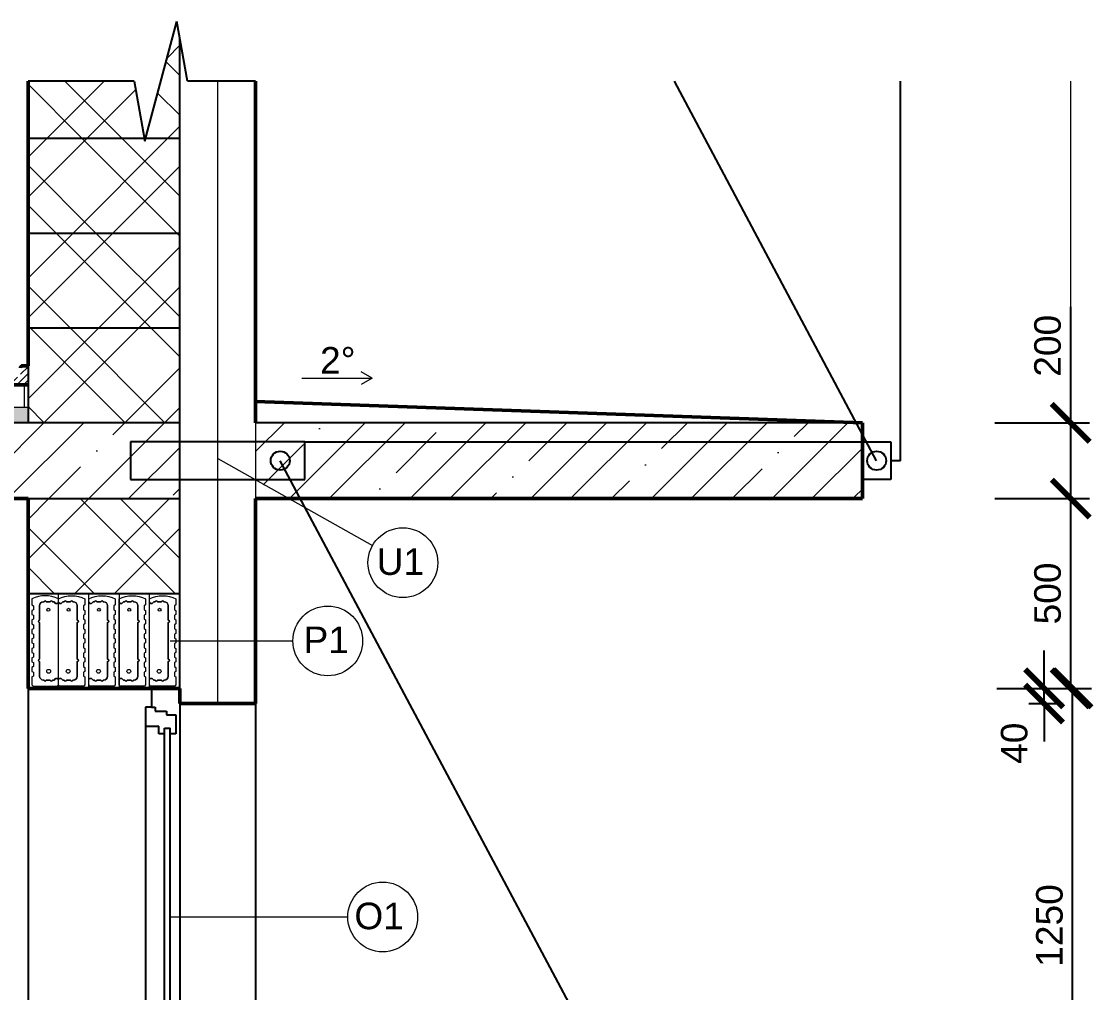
# Model space of a CAD drawing. Header units: millimetres. Extents: x 1894 to 17821, y 731 to 11881.
# Drawn here: x 4934 to 7761, y 3437 to 5996 of the extents above; entities that cross this region are included whole.
import ezdxf

# ---------------------------------------------------------------- set-up
doc = ezdxf.new("R2010")
doc.units = ezdxf.units.MM
for name, color, linetype, lineweight in [('00 kóty', 7, 'Continuous', 13), ('00 popis', 7, 'Continuous', 13), ('00 tenká plná', 7, 'Continuous', 13), ('00 zdivo', 7, 'Continuous', 50), ('00 šrafy', 7, 'Continuous', 13), ('01 tlustá plná', 7, 'Continuous', 25)]:
    doc.layers.add(name, color=color, linetype=linetype, lineweight=lineweight)
doc.styles.add('kota na stupne', font='arial.ttf', dxfattribs={"height": 70})
doc.linetypes.add('IZOLACE', pattern='A,0.0001,-0.1,[134,ltypeshp.shx,S=0.1,R=0,X=-0.1,Y=0],-0.2,[134,ltypeshp.shx,S=0.1,R=180,X=0.1,Y=0],-0.1', length=0.4001)
doc.dimstyles.new('moje koty osy', dxfattribs={"dimscale": 40, "dimtxt": 70, "dimasz": 2.5, "dimexe": 1.25, "dimexo": 0.0005, "dimtad": 1, "dimtxsty": 'kota na stupne', "dimblk": 'ARCHTICK', "dimcen": 2.5, "dimadec": 0, "dimazin": 0, "dimtfac": 1, "dimtmove": 0, "dimatfit": 3, "dimfxl": 1, "dimfxlon": 1, "dimarcsym": 0})
doc.dimstyles.new('osy 5', dxfattribs={"dimscale": 40, "dimtxt": 70, "dimasz": 2.5, "dimexe": 1.25, "dimexo": 0.0005, "dimtad": 1, "dimtxsty": 'kota na stupne', "dimblk": 'ARCHTICK', "dimcen": 2.5, "dimadec": 0, "dimazin": 0, "dimtfac": 1, "dimtmove": 0, "dimatfit": 3, "dimfxl": 5, "dimfxlon": 1, "dimarcsym": 0})
pattern_1 = [(45, (-6407.71, -311.32), (-159.099, 159.099), []), (45, (-6302.71, -311.32), (-159.099, 159.099), []), (315, (-6407.71, -311.32), (159.099, 159.099), []), (315, (-6302.71, -311.32), (159.099, 159.099), [])]

# ---------------------------------------------------------------- blocks, each defined once
blk = doc.blocks.new('_ArchTick')
at = {"color": 0, "linetype": 'ByBlock', "const_width": 0.15}
blk.add_lwpolyline([(-0.5, -0.5), (0.5, 0.5)], dxfattribs=at)
blk = doc.blocks.new('*D68')
at = {"layer": '00 kóty', "color": 0, "lineweight": -2, "transparency": 16777216}
for p, q in [((7630.5, 4238.8), (7630.5, 4338.8)), ((7590.5, 4238.8), (7680.5, 4238.8)), ((7630.5, 4198.8), (7630.5, 4238.8)), ((7590.5, 4198.8), (7680.5, 4198.8)), ((7630.5, 4198.8), (7630.5, 4098.8))]:
    blk.add_line(p, q, dxfattribs=at)
at = {"layer": 'Defpoints', "color": 0, "transparency": 16777216}
for p in [(5351.4, 4238.8), (7630.5, 4238.8), (5351.4, 4198.8)]:
    blk.add_point(p, dxfattribs=at)
at = {"layer": '00 kóty', "color": 0, "lineweight": -2, "transparency": 16777216, "xscale": 100, "yscale": 100, "zscale": 100}
for p, rotation in [((7630.5, 4238.8), 270), ((7630.5, 4198.8), 90)]:
    blk.add_blockref('_ArchTick', p, dxfattribs=dict(at, rotation=rotation))
at = {"layer": '00 kóty', "color": 0, "transparency": 16777216, "insert": (7551.9, 3985.4), "char_height": 70, "attachment_point": 5, "rotation": 90, "style": 'kota na stupne'}
blk.add_mtext('        40', dxfattribs=at)
blk = doc.blocks.new('*D69')
at = {"layer": '00 kóty', "color": 0, "lineweight": -2, "transparency": 16777216}
for p, q in [((7505.5, 4238.8), (7755.5, 4238.8)), ((7705.5, 2988.8), (7705.5, 4238.8)), ((7505.5, 2988.8), (7755.5, 2988.8))]:
    blk.add_line(p, q, dxfattribs=at)
at = {"layer": 'Defpoints', "color": 0, "transparency": 16777216}
for p in [(5351.4, 4238.8), (7705.5, 4238.8), (5351.4, 2988.8)]:
    blk.add_point(p, dxfattribs=at)
at = {"layer": '00 kóty', "color": 0, "lineweight": -2, "transparency": 16777216, "xscale": 100, "yscale": 100, "zscale": 100}
for p, rotation in [((7705.5, 4238.8), 90), ((7705.5, 2988.8), 270)]:
    blk.add_blockref('_ArchTick', p, dxfattribs=dict(at, rotation=rotation))
at = {"layer": '00 kóty', "color": 0, "transparency": 16777216, "insert": (7644.8, 3613.8), "char_height": 70, "attachment_point": 5, "rotation": 90, "style": 'kota na stupne'}
blk.add_mtext('1250', dxfattribs=at)
blk = doc.blocks.new('*D84')
at = {"layer": '00 kóty', "color": 0, "lineweight": -2, "transparency": 16777216}
for p, q in [((7500.5, 4738.8), (7750.5, 4738.8)), ((7700.5, 4238.8), (7700.5, 4738.8)), ((7545.6, 4238.8), (7750.5, 4238.8))]:
    blk.add_line(p, q, dxfattribs=at)
at = {"layer": 'Defpoints', "color": 0, "transparency": 16777216}
for p in [(6991.5, 4738.8), (7700.5, 4738.8), (7545.6, 4238.8)]:
    blk.add_point(p, dxfattribs=at)
at = {"layer": '00 kóty', "color": 0, "lineweight": -2, "transparency": 16777216, "xscale": 100, "yscale": 100, "zscale": 100}
for p, rotation in [((7700.5, 4738.8), 90), ((7700.5, 4238.8), 270)]:
    blk.add_blockref('_ArchTick', p, dxfattribs=dict(at, rotation=rotation))
at = {"layer": '00 kóty', "color": 0, "transparency": 16777216, "insert": (7639.8, 4488.8), "char_height": 70, "attachment_point": 5, "rotation": 90, "style": 'kota na stupne'}
blk.add_mtext('500', dxfattribs=at)
blk = doc.blocks.new('*D96')
at = {"layer": '00 kóty', "color": 0, "lineweight": -2, "transparency": 16777216}
for p, q in [((7700.5, 4938.8), (7700.5, 5244.4)), ((7500.5, 4938.8), (7750.5, 4938.8)), ((7700.5, 4738.8), (7700.5, 4938.8)), ((7500.5, 4738.8), (7750.5, 4738.8))]:
    blk.add_line(p, q, dxfattribs=at)
at = {"layer": 'Defpoints', "color": 0, "transparency": 16777216}
for p in [(7151.4, 4938.8), (7700.5, 4938.8), (6991.5, 4738.8)]:
    blk.add_point(p, dxfattribs=at)
at = {"layer": '00 kóty', "color": 0, "lineweight": -2, "transparency": 16777216, "xscale": 100, "yscale": 100, "zscale": 100}
for p, rotation in [((7700.5, 4938.8), 90), ((7700.5, 4738.8), 270)]:
    blk.add_blockref('_ArchTick', p, dxfattribs=dict(at, rotation=rotation))
at = {"layer": '00 kóty', "color": 0, "transparency": 16777216, "insert": (7639.8, 5141.6), "char_height": 70, "attachment_point": 5, "rotation": 90, "style": 'kota na stupne'}
blk.add_mtext('200', dxfattribs=at)

msp = doc.modelspace()

# ---------------------------------------------------------------- hatches: boundary and pattern name
at = {"layer": '00 šrafy'}
h = msp.add_hatch(dxfattribs=at)
h.set_pattern_fill('ZDIVO_PEV-VYS', color=256, scale=30, pattern_type=2)
h.set_pattern_definition(pattern_1)
h.paths.add_polyline_path([(5343.599, 5996.339), (5351.382, 5952.195), (5351.382, 5688.769), (5261.194, 5688.769)])
h = msp.add_hatch(dxfattribs=at)
h.set_pattern_fill('ZDIVO_PEV-VYS', color=256, scale=30, pattern_type=2)
h.set_pattern_definition(pattern_1)
h.paths.add_polyline_path([(4951.382, 5838.769), (5231.382, 5838.769), (5257.831, 5688.769), (4951.382, 5688.769)])
h = msp.add_hatch(dxfattribs=at)
h.set_pattern_fill('ZDIVO_PEV-VYS', color=256, scale=30, pattern_type=2)
h.set_pattern_definition(pattern_1)
h.paths.add_polyline_path([(4951.382, 5688.769), (5257.831, 5688.769), (5259.166, 5681.2), (5261.194, 5688.769), (5351.382, 5688.769), (5351.382, 5438.769), (4951.382, 5438.769)])
h = msp.add_hatch(dxfattribs=at)
h.set_pattern_fill('ZDIVO_PEV-VYS', color=256, scale=30, pattern_type=2)
h.set_pattern_definition(pattern_1)
h.paths.add_polyline_path([(4951.382, 5438.769), (5351.382, 5438.769), (5351.382, 5188.769), (4951.382, 5188.769)])
h = msp.add_hatch(dxfattribs=at)
h.set_pattern_fill('ZDIVO_PEV-VYS', color=256, scale=30, pattern_type=2)
h.set_pattern_definition(pattern_1)
h.paths.add_polyline_path([(4951.382, 5188.769), (5351.382, 5188.769), (5351.382, 4938.769), (4951.382, 4938.769)])
h = msp.add_hatch(dxfattribs=at)
h.set_pattern_fill('ANSI31', color=256, scale=4)
h.set_pattern_definition([(45, (-6307.712, -371.321), (-8.980256, 8.980256), [])])
h.paths.add_polyline_path([(4931.382, 5063.769), (4931.382, 5083.769, -0.41421356), (4936.382, 5088.769), (4951.382, 5088.769), (4951.382, 5038.769), (4901.382, 5038.769, -0.41421356), (4921.382, 5058.769), (4926.382, 5058.769, 0.41421356)])
h = msp.add_hatch(dxfattribs=at)
h.set_pattern_fill('HONEY', color=256, scale=5)
h.set_pattern_definition([(0, (-6407.712, -311.321), (23.8125, 13.748153), [15.875, -31.75]), (120, (-6407.712, -311.321), (-23.8125, 13.748153), [15.875, -31.75]), (60, (-6407.712, -311.321), (5e-08, 27.496307), [-31.75, 15.875])])
h.paths.add_polyline_path([(2051.382, 4938.769), (2051.382, 4978.769), (4951.382, 4978.769), (4951.382, 4938.769)])
h = msp.add_hatch(dxfattribs=at)
h.set_pattern_fill('BETON_ZB', color=256, scale=30, pattern_type=2)
h.set_pattern_definition([(45, (-6407.71, -311.32), (-159.099, 159.099), [150, -60, 0, -60]), (45, (-6302.71, -311.32), (-159.099, 159.099), []), (45, (-6197.71, -311.32), (-159.099, 159.099), [])])
h.paths.add_polyline_path([(4951.382, 4738.769), (5351.382, 4738.769), (5351.382, 4938.769), (1937.957, 4938.769), (1893.813, 4930.986), (2208.952, 4846.553), (2051.382, 4818.769), (2051.382, 4738.769)])
h = msp.add_hatch(dxfattribs=at)
h.set_pattern_fill('BETON_ZB', color=256, scale=30, pattern_type=2)
h.set_pattern_definition([(45, (-856.16, 6620.48), (-159.099, 159.099), [150, -60, 0, -60]), (45, (-751.16, 6620.48), (-159.099, 159.099), []), (45, (-646.16, 6620.48), (-159.099, 159.099), [])])
h.paths.add_polyline_path([(7151.382, 4738.769), (7151.382, 4938.769), (5551.382, 4938.769), (5551.382, 4738.769), (5551.382, 4738.769)])
h = msp.add_hatch(dxfattribs=at)
h.set_pattern_fill('ZDIVO_PEV-VYS', color=256, scale=30, pattern_type=2)
h.set_pattern_definition(pattern_1)
h.paths.add_polyline_path([(4951.382, 4738.769), (4951.382, 4488.769), (5351.382, 4488.769), (5351.382, 4738.769)])

# ---------------------------------------------------------------- linework, layer by layer
at = {"layer": '00 kóty'}
for p, q in [((7700.522, 4938.769), (7700.522, 5838.769)), ((5858.454, 5056.149), (5829.866, 5072.961)), ((5673.485, 5056.149), (5858.454, 5056.149)), ((5858.454, 5056.149), (5829.866, 5039.336)), ((5858.454, 5056.149), (5858.454, 5056.149))]:
    msp.add_line(p, q, dxfattribs=at)
at = {"layer": '00 popis'}
for p, q in [((5451.382, 4844.911), (5859.515, 4615.11)), ((5326.382, 4363.769), (5649.554, 4363.769)), ((5326.382, 3636.269), (5794.429, 3636.269))]:
    msp.add_line(p, q, dxfattribs=at)
for centre in [(5939.69, 4569.967), (5741.564, 4363.769), (5886.44, 3636.269)]:
    msp.add_circle(centre, 92.011, dxfattribs=at)
at = {"layer": '00 tenká plná'}
msp.add_line((4951.382, 4978.769), (2051.382, 4978.769), dxfattribs=at)
at = {"layer": '00 zdivo'}
for p, q in [((4951.382, 5838.769), (4951.382, 5088.769)), ((5551.382, 4938.769), (5551.382, 5838.769)), ((5551.382, 4938.769), (5551.382, 5838.769)), ((4951.382, 5088.769), (4936.382, 5088.769)), ((2051.382, 5038.769), (4951.382, 5038.769)), ((7151.382, 4938.769), (5551.382, 4994.643)), ((7151.382, 4738.769), (7151.382, 4938.769)), ((4951.382, 4738.769), (2051.382, 4738.769)), ((4951.382, 4238.769), (4951.382, 4738.769)), ((5551.382, 4198.769), (5551.382, 4738.769)), ((5551.382, 4198.769), (5551.382, 4738.769)), ((5551.382, 4738.769), (7151.382, 4738.769)), ((5031.382, 4238.769), (4951.382, 4238.769)), ((5111.382, 4238.769), (5031.382, 4238.769)), ((5191.382, 4238.769), (5111.382, 4238.769)), ((5271.382, 4238.769), (5191.382, 4238.769)), ((5351.382, 4238.769), (5271.382, 4238.769)), ((5351.382, 4238.769), (5351.382, 4198.769)), ((5351.382, 4198.769), (5551.382, 4198.769))]:
    msp.add_line(p, q, dxfattribs=at)
msp.add_arc((4936.382, 5083.769), 5, 90, 180, dxfattribs=at)
at = {"layer": '00 šrafy', "linetype": 'IZOLACE', "ltscale": 220}
msp.add_line((5451.382, 4198.769), (5451.382, 5838.769), dxfattribs=at)
at = {"layer": '00 šrafy'}
for p, q in [((5451.382, 5822.569), (5451.382, 5838.769)), ((5551.382, 4938.769), (5551.382, 4738.769)), ((5031.382, 4238.769), (5031.382, 4488.769)), ((5111.382, 4238.769), (5111.382, 4488.769)), ((5191.382, 4488.769), (5191.382, 4238.769)), ((5271.382, 4238.769), (5271.382, 4488.769))]:
    msp.add_line(p, q, dxfattribs=at)
at = {"layer": '00 šrafy', "linetype": 'IZOLACE', "ltscale": 25}
msp.add_line((4941.382, 5038.769), (4941.382, 4978.769), dxfattribs=at)
at = {"layer": '00 šrafy'}
for points in [[(5031.382, 4474.707, 0.23035792), (4961.382, 4474.707), (4961.382, 4458.569), (4965.382, 4456.569), (4965.382, 4445.969), (4961.382, 4443.969), (4961.382, 4433.569), (4965.382, 4431.569), (4965.382, 4420.969), (4961.382, 4418.969), (4961.382, 4408.569), (4965.382, 4406.569), (4965.382, 4395.969), (4961.382, 4393.969), (4961.382, 4383.569), (4965.382, 4381.569), (4965.382, 4370.969), (4961.382, 4368.969), (4961.382, 4358.569), (4965.382, 4356.569), (4965.382, 4345.969), (4961.382, 4343.969), (4961.382, 4333.569), (4965.382, 4331.569), (4965.382, 4320.969), (4961.382, 4318.969), (4961.382, 4308.569), (4965.382, 4306.569), (4965.382, 4295.969), (4961.382, 4293.969), (4961.382, 4283.569), (4965.382, 4281.569), (4965.382, 4270.969), (4961.382, 4268.969), (4961.382, 4247.769), (4964.382, 4244.769), (5028.382, 4244.769), (5031.382, 4247.769), (5031.382, 4261.769), (5028.382, 4264.769), (5023.882, 4264.769), (5019.882, 4260.769), (5015.882, 4260.769, -1), (5009.882, 4260.769), (4999.382, 4260.769, -1), (4993.382, 4260.769), (4991.682, 4260.769, -0.41421356), (4981.682, 4270.769), (4981.682, 4309.269, -1), (4981.682, 4315.269), (4981.682, 4363.769), (4981.682, 4412.269, -1), (4981.682, 4418.269), (4981.682, 4456.769, -0.41421356), (4991.682, 4466.769), (4993.382, 4466.769, -1), (4999.382, 4466.769), (5009.882, 4466.769, -1), (5015.882, 4466.769), (5019.882, 4466.769), (5023.882, 4462.769), (5028.382, 4462.769), (5031.382, 4465.769)], [(5031.382, 4465.769), (5028.382, 4462.769), (5023.882, 4462.769), (5019.882, 4466.769), (5015.882, 4466.769, 1), (5009.882, 4466.769), (4999.382, 4466.769, 1), (4993.382, 4466.769), (4991.682, 4466.769, 0.41421356), (4981.682, 4456.769), (4981.682, 4418.269, 1), (4981.682, 4412.269), (4981.682, 4363.769), (4981.682, 4315.269, 1), (4981.682, 4309.269), (4981.682, 4270.769, 0.41421356), (4991.682, 4260.769), (4993.382, 4260.769, 1), (4999.382, 4260.769), (5009.882, 4260.769, 1), (5015.882, 4260.769), (5019.882, 4260.769), (5023.882, 4264.769), (5028.382, 4264.769), (5031.382, 4261.769)], [(5031.382, 4474.707, -0.23035792), (5101.382, 4474.707), (5101.382, 4458.569), (5097.382, 4456.569), (5097.382, 4445.969), (5101.382, 4443.969), (5101.382, 4433.569), (5097.382, 4431.569), (5097.382, 4420.969), (5101.382, 4418.969), (5101.382, 4408.569), (5097.382, 4406.569), (5097.382, 4395.969), (5101.382, 4393.969), (5101.382, 4383.569), (5097.382, 4381.569), (5097.382, 4370.969), (5101.382, 4368.969), (5101.382, 4358.569), (5097.382, 4356.569), (5097.382, 4345.969), (5101.382, 4343.969), (5101.382, 4333.569), (5097.382, 4331.569), (5097.382, 4320.969), (5101.382, 4318.969), (5101.382, 4308.569), (5097.382, 4306.569), (5097.382, 4295.969), (5101.382, 4293.969), (5101.382, 4283.569), (5097.382, 4281.569), (5097.382, 4270.969), (5101.382, 4268.969), (5101.382, 4247.769), (5098.382, 4244.769), (5034.382, 4244.769), (5031.382, 4247.769), (5031.382, 4261.769), (5034.382, 4264.769), (5038.882, 4264.769), (5042.882, 4260.769), (5046.882, 4260.769, 1), (5052.882, 4260.769), (5063.382, 4260.769, 1), (5069.382, 4260.769), (5071.082, 4260.769, 0.41421356), (5081.082, 4270.769), (5081.082, 4309.269, 1), (5081.082, 4315.269), (5081.082, 4363.769), (5081.082, 4412.269, 1), (5081.082, 4418.269), (5081.082, 4456.769, 0.41421356), (5071.082, 4466.769), (5069.382, 4466.769, 1), (5063.382, 4466.769), (5052.882, 4466.769, 1), (5046.882, 4466.769), (5042.882, 4466.769), (5038.882, 4462.769), (5034.382, 4462.769), (5031.382, 4465.769)], [(5031.382, 4465.769), (5034.382, 4462.769), (5038.882, 4462.769), (5042.882, 4466.769), (5046.882, 4466.769, -1), (5052.882, 4466.769), (5063.382, 4466.769, -1), (5069.382, 4466.769), (5071.082, 4466.769, -0.41421356), (5081.082, 4456.769), (5081.082, 4418.269, -1), (5081.082, 4412.269), (5081.082, 4363.769), (5081.082, 4315.269, -1), (5081.082, 4309.269), (5081.082, 4270.769, -0.41421356), (5071.082, 4260.769), (5069.382, 4260.769, -1), (5063.382, 4260.769), (5052.882, 4260.769, -1), (5046.882, 4260.769), (5042.882, 4260.769), (5038.882, 4264.769), (5034.382, 4264.769), (5031.382, 4261.769)], [(5111.382, 4474.707, -0.23035792), (5181.382, 4474.707), (5181.382, 4458.569), (5177.382, 4456.569), (5177.382, 4445.969), (5181.382, 4443.969), (5181.382, 4433.569), (5177.382, 4431.569), (5177.382, 4420.969), (5181.382, 4418.969), (5181.382, 4408.569), (5177.382, 4406.569), (5177.382, 4395.969), (5181.382, 4393.969), (5181.382, 4383.569), (5177.382, 4381.569), (5177.382, 4370.969), (5181.382, 4368.969), (5181.382, 4358.569), (5177.382, 4356.569), (5177.382, 4345.969), (5181.382, 4343.969), (5181.382, 4333.569), (5177.382, 4331.569), (5177.382, 4320.969), (5181.382, 4318.969), (5181.382, 4308.569), (5177.382, 4306.569), (5177.382, 4295.969), (5181.382, 4293.969), (5181.382, 4283.569), (5177.382, 4281.569), (5177.382, 4270.969), (5181.382, 4268.969), (5181.382, 4247.769), (5178.382, 4244.769), (5114.382, 4244.769), (5111.382, 4247.769), (5111.382, 4261.769), (5114.382, 4264.769), (5118.882, 4264.769), (5122.882, 4260.769), (5126.882, 4260.769, 1), (5132.882, 4260.769), (5143.382, 4260.769, 1), (5149.382, 4260.769), (5151.082, 4260.769, 0.41421356), (5161.082, 4270.769), (5161.082, 4309.269, 1), (5161.082, 4315.269), (5161.082, 4363.769), (5161.082, 4412.269, 1), (5161.082, 4418.269), (5161.082, 4456.769, 0.41421356), (5151.082, 4466.769), (5149.382, 4466.769, 1), (5143.382, 4466.769), (5132.882, 4466.769, 1), (5126.882, 4466.769), (5122.882, 4466.769), (5118.882, 4462.769), (5114.382, 4462.769), (5111.382, 4465.769)], [(5111.382, 4465.769), (5114.382, 4462.769), (5118.882, 4462.769), (5122.882, 4466.769), (5126.882, 4466.769, -1), (5132.882, 4466.769), (5143.382, 4466.769, -1), (5149.382, 4466.769), (5151.082, 4466.769, -0.41421356), (5161.082, 4456.769), (5161.082, 4418.269, -1), (5161.082, 4412.269), (5161.082, 4363.769), (5161.082, 4315.269, -1), (5161.082, 4309.269), (5161.082, 4270.769, -0.41421356), (5151.082, 4260.769), (5149.382, 4260.769, -1), (5143.382, 4260.769), (5132.882, 4260.769, -1), (5126.882, 4260.769), (5122.882, 4260.769), (5118.882, 4264.769), (5114.382, 4264.769), (5111.382, 4261.769)], [(5191.382, 4474.707, -0.23035792), (5261.382, 4474.707), (5261.382, 4458.569), (5257.382, 4456.569), (5257.382, 4445.969), (5261.382, 4443.969), (5261.382, 4433.569), (5257.382, 4431.569), (5257.382, 4420.969), (5261.382, 4418.969), (5261.382, 4408.569), (5257.382, 4406.569), (5257.382, 4395.969), (5261.382, 4393.969), (5261.382, 4383.569), (5257.382, 4381.569), (5257.382, 4370.969), (5261.382, 4368.969), (5261.382, 4358.569), (5257.382, 4356.569), (5257.382, 4345.969), (5261.382, 4343.969), (5261.382, 4333.569), (5257.382, 4331.569), (5257.382, 4320.969), (5261.382, 4318.969), (5261.382, 4308.569), (5257.382, 4306.569), (5257.382, 4295.969), (5261.382, 4293.969), (5261.382, 4283.569), (5257.382, 4281.569), (5257.382, 4270.969), (5261.382, 4268.969), (5261.382, 4247.769), (5258.382, 4244.769), (5194.382, 4244.769), (5191.382, 4247.769), (5191.382, 4261.769), (5194.382, 4264.769), (5198.882, 4264.769), (5202.882, 4260.769), (5206.882, 4260.769, 1), (5212.882, 4260.769), (5223.382, 4260.769, 1), (5229.382, 4260.769), (5231.082, 4260.769, 0.41421356), (5241.082, 4270.769), (5241.082, 4309.269, 1), (5241.082, 4315.269), (5241.082, 4363.769), (5241.082, 4412.269, 1), (5241.082, 4418.269), (5241.082, 4456.769, 0.41421356), (5231.082, 4466.769), (5229.382, 4466.769, 1), (5223.382, 4466.769), (5212.882, 4466.769, 1), (5206.882, 4466.769), (5202.882, 4466.769), (5198.882, 4462.769), (5194.382, 4462.769), (5191.382, 4465.769)], [(5191.382, 4465.769), (5194.382, 4462.769), (5198.882, 4462.769), (5202.882, 4466.769), (5206.882, 4466.769, -1), (5212.882, 4466.769), (5223.382, 4466.769, -1), (5229.382, 4466.769), (5231.082, 4466.769, -0.41421356), (5241.082, 4456.769), (5241.082, 4418.269, -1), (5241.082, 4412.269), (5241.082, 4363.769), (5241.082, 4315.269, -1), (5241.082, 4309.269), (5241.082, 4270.769, -0.41421356), (5231.082, 4260.769), (5229.382, 4260.769, -1), (5223.382, 4260.769), (5212.882, 4260.769, -1), (5206.882, 4260.769), (5202.882, 4260.769), (5198.882, 4264.769), (5194.382, 4264.769), (5191.382, 4261.769)], [(5271.382, 4474.707, -0.23035792), (5341.382, 4474.707), (5341.382, 4458.569), (5337.382, 4456.569), (5337.382, 4445.969), (5341.382, 4443.969), (5341.382, 4433.569), (5337.382, 4431.569), (5337.382, 4420.969), (5341.382, 4418.969), (5341.382, 4408.569), (5337.382, 4406.569), (5337.382, 4395.969), (5341.382, 4393.969), (5341.382, 4383.569), (5337.382, 4381.569), (5337.382, 4370.969), (5341.382, 4368.969), (5341.382, 4358.569), (5337.382, 4356.569), (5337.382, 4345.969), (5341.382, 4343.969), (5341.382, 4333.569), (5337.382, 4331.569), (5337.382, 4320.969), (5341.382, 4318.969), (5341.382, 4308.569), (5337.382, 4306.569), (5337.382, 4295.969), (5341.382, 4293.969), (5341.382, 4283.569), (5337.382, 4281.569), (5337.382, 4270.969), (5341.382, 4268.969), (5341.382, 4247.769), (5338.382, 4244.769), (5274.382, 4244.769), (5271.382, 4247.769), (5271.382, 4261.769), (5274.382, 4264.769), (5278.882, 4264.769), (5282.882, 4260.769), (5286.882, 4260.769, 1), (5292.882, 4260.769), (5303.382, 4260.769, 1), (5309.382, 4260.769), (5311.082, 4260.769, 0.41421356), (5321.082, 4270.769), (5321.082, 4309.269, 1), (5321.082, 4315.269), (5321.082, 4363.769), (5321.082, 4412.269, 1), (5321.082, 4418.269), (5321.082, 4456.769, 0.41421356), (5311.082, 4466.769), (5309.382, 4466.769, 1), (5303.382, 4466.769), (5292.882, 4466.769, 1), (5286.882, 4466.769), (5282.882, 4466.769), (5278.882, 4462.769), (5274.382, 4462.769), (5271.382, 4465.769)], [(5271.382, 4465.769), (5274.382, 4462.769), (5278.882, 4462.769), (5282.882, 4466.769), (5286.882, 4466.769, -1), (5292.882, 4466.769), (5303.382, 4466.769, -1), (5309.382, 4466.769), (5311.082, 4466.769, -0.41421356), (5321.082, 4456.769), (5321.082, 4418.269, -1), (5321.082, 4412.269), (5321.082, 4363.769), (5321.082, 4315.269, -1), (5321.082, 4309.269), (5321.082, 4270.769, -0.41421356), (5311.082, 4260.769), (5309.382, 4260.769, -1), (5303.382, 4260.769), (5292.882, 4260.769, -1), (5286.882, 4260.769), (5282.882, 4260.769), (5278.882, 4264.769), (5274.382, 4264.769), (5271.382, 4261.769)]]:
    msp.add_lwpolyline(points, format="xyb", close=True, dxfattribs=at)
for centre, radius in [((5004.682, 4445.769), 4), ((5058.083, 4445.769), 4), ((5138.083, 4445.769), 4), ((5218.083, 4445.769), 4), ((5298.083, 4445.769), 4), ((5005.682, 4283.769), 5), ((5057.082, 4283.769), 5), ((5137.082, 4283.769), 5), ((5217.082, 4283.769), 5), ((5297.082, 4283.769), 5)]:
    msp.add_circle(centre, radius, dxfattribs=at)
at = {"layer": '01 tlustá plná'}
for p, q in [((5259.166, 5681.2), (5343.599, 5996.339)), ((5371.382, 5838.769), (5343.599, 5996.339)), ((5351.382, 4238.769), (5351.382, 5952.195)), ((5231.382, 5838.769), (4951.382, 5838.769)), ((5231.382, 5838.769), (5259.166, 5681.2)), ((5551.382, 5838.769), (5371.382, 5838.769)), ((7188.882, 4838.769), (6655.832, 5838.769)), ((7251.382, 4838.769), (7251.382, 5838.769)), ((4951.382, 5688.769), (5257.831, 5688.769)), ((5261.194, 5688.769), (5351.382, 5688.769)), ((4951.382, 5438.769), (5351.382, 5438.769)), ((4951.382, 5188.769), (5351.382, 5188.769)), ((4951.382, 5088.769), (4951.382, 4938.769)), ((5351.382, 4938.769), (1937.957, 4938.769)), ((7151.382, 4938.769), (5551.382, 4938.769)), ((5681.382, 4888.769), (5221.382, 4888.769)), ((5221.382, 4888.769), (5221.382, 4788.769)), ((5681.382, 4788.769), (5681.382, 4888.769)), ((5681.382, 4888.769), (7151.382, 4888.769)), ((7151.382, 4888.769), (7226.382, 4888.769)), ((7226.382, 4888.769), (7226.382, 4788.769)), ((7188.882, 1888.769), (5616.382, 4838.769)), ((7251.382, 4838.769), (7226.382, 4838.769)), ((5221.382, 4788.769), (5681.382, 4788.769)), ((7226.382, 4788.769), (7151.382, 4788.769)), ((4951.382, 4738.769), (5351.382, 4738.769)), ((4951.382, 4488.769), (5351.382, 4488.769)), ((4951.382, 4238.769), (4951.382, 3028.769)), ((5276.382, 4238.769), (5276.382, 4188.769)), ((5276.382, 4188.769), (5261.382, 4188.769)), ((5261.382, 4188.769), (5261.382, 4138.769)), ((5276.382, 4188.769), (5286.382, 4188.769)), ((5286.382, 4188.769), (5286.382, 4178.769)), ((5351.382, 4198.769), (5351.382, 3028.769)), ((5551.382, 4198.769), (5551.382, 3007.166)), ((5286.382, 4178.769), (5316.382, 4178.769)), ((5316.382, 4178.769), (5316.382, 4168.769)), ((5316.382, 4168.769), (5341.382, 4168.769)), ((5341.382, 4168.769), (5341.382, 4118.769)), ((5261.382, 4138.769), (5296.382, 4138.769)), ((5261.382, 4138.769), (5261.382, 3108.769)), ((5296.382, 4118.769), (5296.382, 4138.769)), ((5311.382, 3138.769), (5311.382, 4133.769)), ((5311.382, 4118.769), (5311.382, 4133.769)), ((5311.382, 4133.769), (5326.382, 4133.769)), ((5326.382, 3138.769), (5326.382, 4133.769)), ((5311.382, 4118.769), (5296.382, 4118.769)), ((5341.382, 4118.769), (5326.382, 4118.769))]:
    msp.add_line(p, q, dxfattribs=at)
for centre in [(5616.382, 4838.769), (7188.882, 4838.769)]:
    msp.add_circle(centre, 25, dxfattribs=at)

# ---------------------------------------------------------------- texts
at = {"layer": '00 kóty', "insert": (5814.726, 5138.324), "char_height": 70, "attachment_point": 3, "style": 'kota na stupne'}
msp.add_mtext_dynamic_manual_height_columns('2%%D', width=89.16217, gutter_width=550, heights=[41.899], dxfattribs=at)
at = {"layer": '00 popis', "char_height": 70, "attachment_point": 3, "style": 'kota na stupne'}
for s, insert in [('U1', (5995.471, 4607.724)), ('P1', (5797.346, 4401.526)), ('O1', (5942.221, 3674.026))]:
    msp.add_mtext_dynamic_manual_height_columns(s, width=484.40729, gutter_width=350, heights=[0], dxfattribs=dict(at, insert=insert))

# ---------------------------------------------------------------- dimensions: what is measured, and where the dimension line sits
at = {"layer": '00 kóty'}
for base, p1, p2, picture, middle in [((7700.522, 4938.769), (6991.477, 4738.769), (7151.382, 4938.769), '*D96', (7639.782, 5141.576)), ((7700.522, 4738.769), (7545.617, 4238.769), (6991.477, 4738.769), '*D84', (7639.782, 4488.769))]:
    dim = msp.add_linear_dim(base=base, p1=p1, p2=p2, angle=90, dimstyle='osy 5', dxfattribs=at)
    dim.commit()
    dim.dimension.update_dxf_attribs({"geometry": picture, "text_midpoint": middle})
dim = msp.add_linear_dim(base=(7630.522, 4238.769), p1=(5351.382, 4198.769), p2=(5351.382, 4238.769), angle=90, text='        <>', dimstyle='moje koty osy', override={"dimtmove": 1}, dxfattribs=at)
dim.commit()
dim.dimension.update_dxf_attribs({"geometry": '*D68', "text_midpoint": (7612.611, 3985.432), "dimtype": 160})
dim = msp.add_linear_dim(base=(7705.522, 4238.769), p1=(5351.382, 2988.769), p2=(5351.382, 4238.769), angle=90, dimstyle='osy 5', dxfattribs=at)
dim.commit()
dim.dimension.update_dxf_attribs({"geometry": '*D69', "text_midpoint": (7705.522, 3613.769), "dimtype": 160})

doc.saveas('drawing.dxf')
